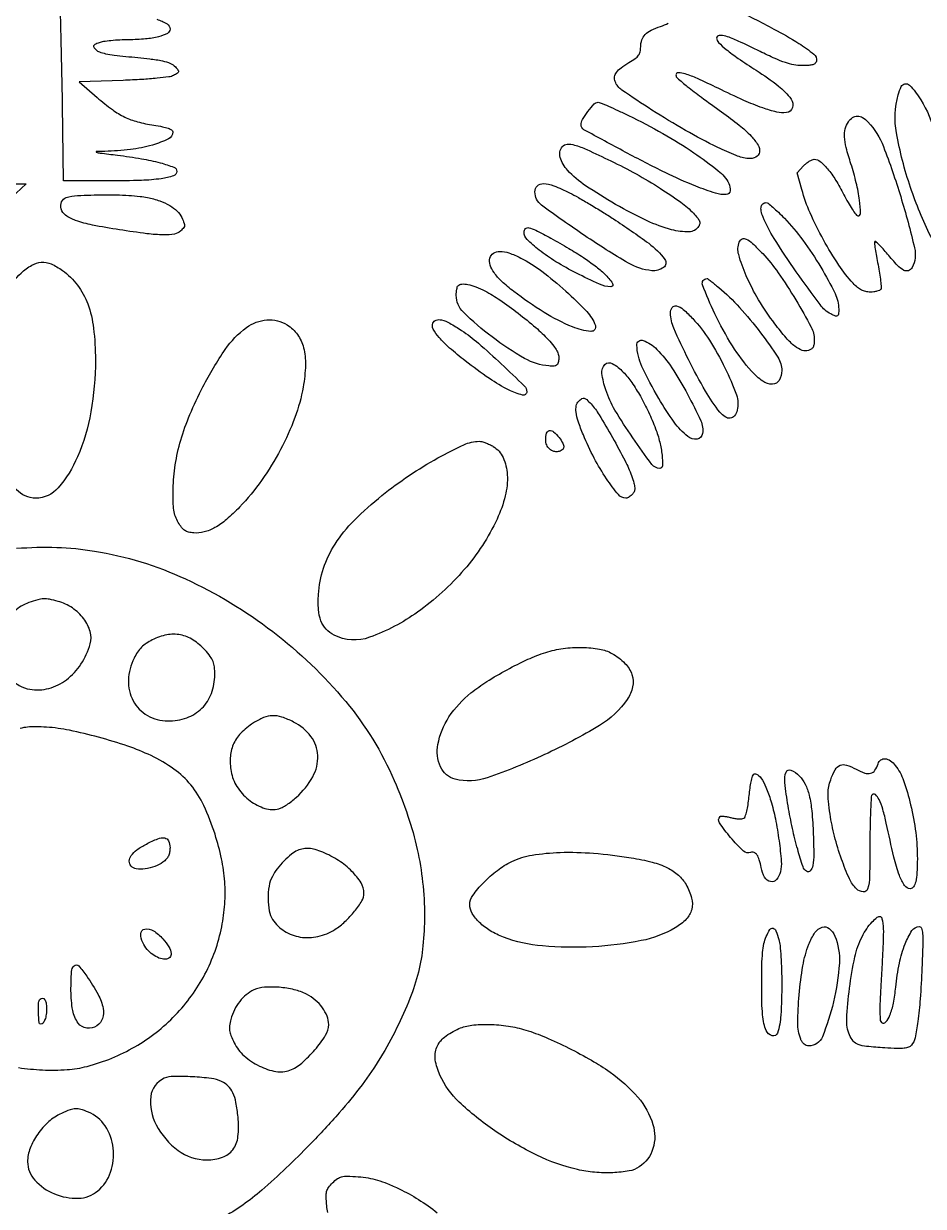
# Model space of a CAD drawing. Header units: inches. Extents: x 164 to 6104, y 4585 to 8790.
# Drawn here: x 5626.42 to 5650.21, y 5343.17 to 5374.46 of the extents above; entities that cross this region are included whole.
import ezdxf

# ---------------------------------------------------------------- set-up
doc = ezdxf.new("R2010")
doc.units = ezdxf.units.IN
doc.header["$LTSCALE"] = 50
doc.header["$MEASUREMENT"] = 0

# ---------------------------------------------------------------- blocks, each defined once
blk = doc.blocks.new('JACZ-COO-GE-001-CAR-LOGO-R00')
at = {"color": 8}
for points in [[(5446.19, 3256.51, -0.050764), (5449.97, 3254.79, -0.266417), (5451.07, 3252.88, -0.280984), (5450.11, 3251.3, -0.055312), (5446.88, 3250.07, -0.041112), (5442.06, 3249.23, -0.020712), (5435.88, 3248.93, 0.011255), (5432.55, 3248.84, 0.012058), (5429.3, 3248.59, 0.011676), (5426.52, 3248.24, 0.054172), (5424.96, 3247.84, 0.015179), (5423.36, 3247.17, 0.185651), (5422.9, 3246.71, 0.273701), (5422.97, 3246.16, 0.032333), (5423.81, 3245.21, 0.114301), (5425.03, 3244.45, 0.027794), (5427.32, 3243.8, 0.022326), (5430.5, 3243.24, 0.009903), (5434.73, 3242.78, -0.00453), (5443.59, 3241.9, -0.025251), (5448.31, 3241.14, -0.049285), (5451.19, 3240.23, -0.10767), (5453.06, 3238.89, -0.022836), (5454.01, 3237.73, -0.216903), (5454.15, 3237.13, -0.200616), (5453.78, 3236.6, -0.019329), (5452.4, 3235.79, -0.089613), (5450.67, 3235.23, -0.008968), (5446.31, 3234.72, -0.010066), (5440.7, 3234.28, -0.005513), (5433.8, 3233.96), (5417.53, 3233.38), (5424.2, 3227.67, 0.01793), (5429.87, 3223.16, 0.045109), (5434.38, 3220.42, 0.049846), (5439.03, 3218.69, 0.026374), (5445.07, 3217.44, -0.011409), (5448.32, 3216.87, -0.036902), (5450.42, 3216.29, -0.06052), (5451.68, 3215.66, -0.251317), (5452.07, 3214.93, -0.287157), (5450.47, 3212.38, -0.043388), (5444.57, 3210.12, -0.038454), (5436.45, 3208.46, -0.026444), (5427.07, 3207.78, 0.006747), (5423.9, 3207.67, 0.842855), (5423.87, 3207.46, 0.042301), (5425.28, 3207.17, 0.001073), (5431.71, 3206.37, -0.012428), (5440.54, 3205.08, -0.024147), (5447.49, 3203.54, -0.023142), (5452.53, 3201.91, -0.312466), (5453.57, 3200.4, -0.325676), (5452.36, 3198.74, -0.042431), (5447.86, 3197.7, -0.027645), (5440.5, 3197.07, -0.007731), (5428.96, 3196.88), (5411.85, 3196.88), (5411.26, 3234.13, 0.002299), (5410.96, 3248.94, 0.002907), (5410.53, 3262.63, 0.002301)], [(5659, 3260.41, -0.005784), (5673.71, 3252.89, -0.020767), (5682.83, 3247.6, -0.026494), (5688.43, 3243.6, -0.280891), (5689.36, 3241.07, -0.148359), (5688.92, 3240.25, -0.120802), (5688.06, 3239.74, -0.062857), (5686.58, 3239.47, -0.014682), (5684.04, 3239.41, -0.043391), (5681.04, 3239.69, -0.036131), (5677.94, 3240.49, -0.025158), (5674.1, 3242.01, -0.008145), (5668.57, 3244.62, 0.00634), (5660.54, 3248.45, 0.033171), (5655.97, 3250.21, 0.086514), (5653.48, 3250.52, 0.401027), (5652.57, 3249.57, 0.19896), (5653.24, 3247.95, 0.025239), (5656.1, 3245.37, 0.02113), (5660.55, 3242.05, 0.00751), (5667.17, 3237.66, -0.02279), (5675.37, 3231.86, -0.072915), (5680, 3227.04, -0.234573), (5680.5, 3223.89, -0.296576), (5678.28, 3222.06, -0.087514), (5674.72, 3222.27, -0.026938), (5669.54, 3223.81, -0.019885), (5662.6, 3226.59, -0.007508), (5653.13, 3231.02, 0.006307), (5645.49, 3234.61, 0.02996), (5640.98, 3236.34, 0.068505), (5638.43, 3236.78, 0.423952), (5637.57, 3235.95, 0.217484), (5638.1, 3234.78, 0.008667), (5641.76, 3231.72, 0.011502), (5646.93, 3227.74, 0.004214), (5654.42, 3222.33, -0.01426), (5660.9, 3217.46, -0.035299), (5665.26, 3213.44, -0.049288), (5667.83, 3210.11, -0.176946), (5668.38, 3207.53, -0.242821), (5667.03, 3205.64, -0.147418), (5664.27, 3205.12, -0.067171), (5659.71, 3206.26, -0.019018), (5653.01, 3209.21, -0.016332), (5641.11, 3215.5, -0.013079), (5628.71, 3223.01, -0.007715), (5617.65, 3230.37, -0.151768), (5615.15, 3233.54, -0.130392), (5614.96, 3235.26, -0.119142), (5615.64, 3236.91, -0.076763), (5617.32, 3238.6, -0.026928), (5620.19, 3240.5, 0.019029), (5622.57, 3242.02, 0.079923), (5623.79, 3243.19, 0.10934), (5624.38, 3244.49, 0.052536), (5624.57, 3246.32, -0.0829), (5625, 3248.87, -0.11048), (5626.22, 3250.86, -0.086897), (5628.43, 3252.46, -0.035586), (5631.89, 3253.85, 0.040291), (5634.76, 3255.04, 0.167761)], [(5394.54, 3061.39, -0.027144), (5409.34, 3061.72, -0.032308), (5423.24, 3060.38, -0.068138), (5456.74, 3050.14, -0.055233), (5488.93, 3030.7, -0.055645), (5515.84, 3004.87, -0.072068), (5533.73, 2975.76, -0.020105), (5538.76, 2962.65, -0.026728), (5542.21, 2950.36, -0.028112), (5544.2, 2938.29, -0.026745), (5544.87, 2925.88, -0.025257), (5544.31, 2914.83, -0.035562), (5542.63, 2905.11, -0.034016), (5539.51, 2895.4, -0.020557), (5534.59, 2884.38, -0.021841), (5528.62, 2873.58, -0.023141), (5521.85, 2863.56, -0.020514), (5513.47, 2853.24, -0.011787), (5502.58, 2841.48, -0.020941), (5484.89, 2824.7, -0.05237), (5470.35, 2814.49, -0.057119)], [(5395.18, 2869.91, 0.027044), (5404.1, 2869.05, 0.027004), (5413.13, 2869.16, 0.047062), (5420.51, 2870.36, 0.067579), (5438.16, 2877.6, 0.069955), (5453, 2889.21, 0.07077), (5463.93, 2904.34, 0.071832), (5470.14, 2921.84, 0.032606), (5471.26, 2930.21, 0.034967), (5471.24, 2938.45, 0.033535), (5470.05, 2946.91, 0.025844), (5467.67, 2955.92, 0.031349), (5463.53, 2966.51, 0.061931), (5458.75, 2974.14, 0.067409), (5452.54, 2979.97, 0.04417), (5444.07, 2984.94, 0.028217), (5435.5, 2988.42, 0.015776), (5424.75, 2991.72, 0.015758), (5414, 2994.29, 0.033842), (5405.57, 2995.44, 0.014221), (5401.64, 2995.59, 0.029183), (5398.56, 2995.45, 0.033428), (5395.81, 2994.97, 0.02628)], [(5509.21, 2816.41, -0.028244), (5508.83, 2818.98, -0.013666), (5508.61, 2822.39, -0.072665), (5508.81, 2824.23, -0.097818), (5509.51, 2825.68, -0.035261), (5511.02, 2827.42, -0.038138), (5512.81, 2828.95, -0.100313), (5514.33, 2829.66, -0.066076), (5516.37, 2829.86, -0.010129), (5520.44, 2829.66, -0.024682), (5524.12, 2829.21, -0.029637), (5527.52, 2828.42, -0.025817), (5531.15, 2827.13, -0.012969), (5535.6, 2825.15, -0.03004), (5542.66, 2821.26, -0.025763), (5549.59, 2816.36, -0.024543)]]:
    blk.add_lwpolyline(points, format="xyb", dxfattribs=at)
for points in [[(5725.89, 3229.63, -0.082375), (5732.1, 3217.59, -0.024126), (5737.55, 3197.42, -0.016474), (5741.25, 3177.33, -0.400104), (5738.27, 3173.07, -0.340083), (5731.5, 3176.41, -0.032913), (5724.04, 3194.45, -0.037091), (5718.87, 3214.55, -0.11117), (5719.49, 3228.63, -0.044972), (5720.62, 3231.68, -0.247564), (5721.99, 3232.69, -0.234479), (5723.65, 3232.17, -0.040993)], [(5620.07, 3221.02, -0.016609), (5632.75, 3214.38, -0.020039), (5644.17, 3207.28, -0.019523), (5653.19, 3200.63, -0.105211), (5657.04, 3195.94, -0.150335), (5657.53, 3193.2, -0.35671), (5656.14, 3191.86, -0.098642), (5652.17, 3192.32, -0.016046), (5644.85, 3194.96, -0.020316), (5633.64, 3199.93, -0.008404), (5618.89, 3207.51, -0.002295), (5603.66, 3215.76, -0.274038), (5602.57, 3217.6, -0.136561), (5603.11, 3219.53, -0.027132), (5605.14, 3222.51, -0.024249), (5607.44, 3225.25, -0.211685), (5608.87, 3225.86, -0.095897), (5609.68, 3225.7, -0.003379), (5612.66, 3224.44, -0.006158), (5616.15, 3222.87, -0.004258)], [(5708.35, 3218.61, -0.096733), (5714.06, 3209.53, -0.018606), (5720.41, 3191.07, -0.014665), (5725.53, 3172.17, -0.183722), (5724.6, 3164.94, -0.183828), (5723.26, 3163.78, -0.216462), (5721.6, 3163.9, -0.079487), (5719.26, 3165.72, -0.013997), (5715.56, 3169.89, 0.009129), (5713.9, 3171.8, 0.015324), (5712.43, 3173.34, 0.00913), (5711.19, 3174.51, 0.400813), (5710.86, 3174.5, 0.230748), (5710.72, 3174.1, 0.00424), (5711.02, 3171.81, 0.009525), (5711.45, 3169.1, 0.006106), (5712.05, 3165.97, -0.009167), (5712.64, 3162.8, -0.013073), (5713.03, 3159.97, -0.009013), (5713.25, 3157.62, -0.158756), (5713.07, 3156.89, -0.154146), (5712.62, 3156.5, -0.03763), (5711.68, 3156.17, -0.035026), (5710.49, 3155.95, -0.028748), (5709.21, 3155.88, -0.05499), (5707.52, 3156.06, -0.064284), (5706.01, 3156.61, -0.055762), (5704.52, 3157.6, -0.029408), (5702.91, 3159.13, -0.04205), (5697.58, 3165.86, -0.021023), (5691.95, 3175.17, -0.020993), (5687.06, 3185.06, -0.036652), (5683.97, 3193.66), (5682.24, 3199.9), (5684.58, 3202.39, -0.031622), (5685.59, 3203.34, -0.0327), (5686.71, 3204.15, -0.034607), (5687.77, 3204.71, -0.105649), (5688.56, 3204.88, -0.177999), (5690.71, 3204.09, -0.042619), (5693.44, 3201.34, -0.035294), (5696.43, 3197.2, -0.019917), (5699.48, 3191.8, 0.011004), (5701.01, 3188.97, 0.01531), (5702.52, 3186.51, 0.011706), (5703.87, 3184.56, 0.15675), (5704.56, 3184.05, 0.519485), (5705.59, 3184.81, 0.026308), (5705.22, 3189.74, 0.026268), (5704.03, 3196.18, 0.01937), (5702.08, 3203.17, -0.014169), (5700.34, 3209.14, -0.048431), (5699.7, 3213.14, -0.076), (5699.97, 3216.11, -0.092509), (5701.13, 3218.66, -0.089057), (5702.71, 3220.23, -0.154007), (5704.47, 3220.78, -0.137756), (5706.37, 3220.23, -0.065668)], [(5613.57, 3204.27, -0.014332), (5622.87, 3199.45, -0.014641), (5631.82, 3194.13, -0.015103), (5639.38, 3189, -0.046136), (5644.04, 3184.93, -0.018607), (5645.53, 3183.25, -0.078163), (5646.21, 3182.09, -0.132181), (5646.32, 3181.11, -0.10232), (5645.94, 3180.09, -0.252581), (5642.43, 3178.1, -0.070508), (5635.95, 3178.88, -0.045844), (5626.9, 3182.19, -0.018903), (5615.33, 3188.23, -0.018663), (5604.28, 3195.1, -0.057922), (5597.62, 3200.81, -0.112056), (5594.89, 3205.56, -0.253298), (5595.67, 3209.5, -0.205804), (5597.46, 3210.42, -0.087902), (5600.18, 3210.12, -0.036035), (5604.7, 3208.43, -0.005262)], [(5394.41, 3192.42, -0.071254), (5389.54, 3189.04, -0.051481), (5383.36, 3186.7, -0.042334), (5375.66, 3185.34, -0.024078), (5366.21, 3184.95), (5355.07, 3185.03), (5361.57, 3188.1, -0.020506), (5369.36, 3191.4, -0.025131), (5376.89, 3193.81, -0.027265), (5384.01, 3195.29, -0.036723), (5390.57, 3195.8), (5398.07, 3195.82)], [(5598.34, 3192.48, -0.01194), (5601.59, 3190.75, -0.004955), (5605.88, 3188.25, -0.004899), (5610.44, 3185.49, -0.006303), (5614.57, 3182.86, -0.013357), (5627.53, 3173.87, -0.075305), (5633.47, 3167.94, -0.419292), (5633, 3164.96, -0.179219), (5628.67, 3163.78, -0.11101), (5620.03, 3166.56, -0.015222), (5603.91, 3176.73, -0.010802), (5588.05, 3187.93, -0.237965), (5585.57, 3192.84, -0.201654), (5586.49, 3195.02, -0.203441), (5588.68, 3195.88, -0.087351), (5592.54, 3195.09, -0.022806)], [(5442.77, 3190.77, -0.032207), (5447.28, 3189.52, -0.04898), (5450.96, 3187.82, -0.058501), (5453.71, 3185.74, -0.094951), (5455.4, 3183.36, -0.008733), (5456.32, 3181.23, -0.11903), (5456.45, 3180.4, -0.158513), (5456.16, 3179.7, -0.018823), (5455, 3178.45, -0.156081), (5452.71, 3177.27, -0.045977), (5448.74, 3176.98, -0.027252), (5442.56, 3177.42, -0.006618), (5432.44, 3178.85, -0.010277), (5422.47, 3180.6, -0.037559), (5416.29, 3182.31, -0.064485), (5412.57, 3184.21, -0.182713), (5410.93, 3186.56, -0.158859), (5411.11, 3189.18, -0.220826), (5412.8, 3190.75, -0.069189), (5416.97, 3191.51, -0.007506), (5426.77, 3191.76, -0.009545), (5431.26, 3191.73, -0.008663), (5435.88, 3191.52, -0.008708), (5440.02, 3191.19, -0.027382)], [(5677.53, 3183.13, -0.034367), (5684.32, 3175.07, -0.023042), (5690.97, 3165.02, -0.020519), (5696.23, 3155.34, -0.114449), (5697.57, 3149.63, -0.021261), (5697.49, 3147.71, -0.236714), (5697.1, 3147.07, -0.244299), (5696.37, 3147.01, -0.022534), (5694.67, 3147.82, -0.11009), (5690.69, 3151.25, -0.007572), (5681.94, 3163.36, -0.010915), (5673.72, 3175.68, -0.046057), (5669.66, 3183.57, -0.042884), (5668.99, 3185.77, -0.107385), (5668.99, 3187.45, -0.176735), (5669.65, 3188.48, -0.165104), (5670.83, 3188.88, -0.169399), (5671.51, 3188.64, -0.009476), (5673.27, 3187.19, -0.013722), (5675.32, 3185.33, -0.009555)], [(5591.48, 3175.73, -0.008047), (5598.07, 3172, -0.013696), (5603.43, 3168.64, -0.016283), (5607.8, 3165.52, -0.025425), (5611.32, 3162.54, -0.059098), (5614.23, 3159.07, -0.607831), (5613.52, 3157.82, -0.098363), (5609.38, 3158.78, -0.011747), (5600.87, 3162.88, -0.019268), (5593.35, 3167.09, -0.028472), (5587.14, 3171.4, -0.028842), (5582.67, 3175.33, -0.200719), (5581.57, 3177.96, -0.197554), (5582.11, 3179.27, -0.258312), (5583.33, 3179.62, -0.063323), (5585.87, 3178.7, -0.006653)], [(5669.54, 3170.05, -0.037666), (5675.29, 3162.99, -0.017114), (5681.77, 3152.97, -0.012921), (5687.4, 3143, -0.122615), (5688.57, 3138.29, -0.033679), (5688.46, 3136.67, -0.089827), (5688.11, 3135.58, -0.115108), (5687.46, 3134.84, -0.078168), (5686.45, 3134.34, -0.166236), (5684.1, 3134.39, -0.079644), (5681.44, 3135.88, -0.047999), (5678.22, 3138.98, -0.015226), (5674.03, 3144.17, -0.026995), (5668.05, 3153.01, -0.032623), (5663.47, 3161.92, -0.033987), (5660.7, 3169.69, -0.161551), (5660.91, 3174.33, -0.197608), (5661.99, 3175.47, -0.224934), (5663.48, 3175.45, -0.075362), (5665.76, 3173.85, -0.012545)], [(5580.35, 3168.45, -0.04316), (5588.07, 3163.6, -0.021859), (5596.92, 3156.28, -0.019571), (5604.7, 3148.68, -0.100642), (5607.87, 3143.59, -0.549215), (5606.21, 3141.39, -0.078337), (5599.46, 3143.03, -0.039347), (5588.95, 3148.41, -0.026076), (5577.78, 3156.11, -0.021615), (5573.35, 3159.84, -0.052131), (5570.51, 3163.05, -0.076103), (5569.08, 3165.87, -0.141472), (5568.99, 3168.42, -0.191229), (5570.27, 3170.2, -0.142491), (5572.61, 3170.88, -0.084806), (5576.02, 3170.31, -0.034853)], [(5411.4, 3163.89, -0.074983), (5416.97, 3158.41, -0.073017), (5420.74, 3151.49, -0.059058), (5422.89, 3142.54, -0.029259), (5423.57, 3130.85, -0.042994), (5421.92, 3111.7, -0.058962), (5416.98, 3095.14, -0.075305), (5409.84, 3083.68, -0.219083), (5401.57, 3079.88, -0.21174), (5394.49, 3083.02, -0.076855), (5388.3, 3092.4, -0.060951), (5384.01, 3105.91, -0.046495), (5382.57, 3121.38, -0.03929), (5383.54, 3133.73, -0.040073), (5386.43, 3145.69, -0.043242), (5390.8, 3155.9, -0.084182), (5396.2, 3162.89, -0.052812), (5400.11, 3165.8, -0.11766), (5403.63, 3166.88, -0.118966), (5407.23, 3166.26, -0.054666)], [(5567.17, 3156.3, -0.029143), (5572.68, 3152.97, -0.013696), (5579.41, 3148.07, -0.013701), (5585.87, 3142.81, -0.028752), (5590.53, 3138.31, -0.016994), (5592.53, 3135.98, -0.046741), (5593.72, 3134.18, -0.066808), (5594.3, 3132.62, -0.084688), (5594.38, 3131.08, -0.040543), (5594.09, 3129.59, -0.176752), (5593.57, 3128.88, -0.144796), (5592.64, 3128.58, -0.02445), (5590.76, 3128.64, -0.110248), (5581.78, 3131.4, -0.033238), (5569.8, 3139.33, -0.02993), (5559.21, 3148.46, -0.202734), (5556.57, 3154.69, -0.021419), (5556.62, 3155.83, -0.025354), (5556.77, 3156.9, -0.025451), (5556.98, 3157.78, -0.124782), (5557.24, 3158.21, -0.182808), (5558.65, 3158.85, -0.063227), (5560.91, 3158.7, -0.04769), (5563.81, 3157.85, -0.025994)], [(5653.33, 3157.58, -0.033892), (5660.99, 3150.24, -0.022658), (5668.75, 3140.91, -0.018583), (5675.12, 3131.83, -0.144579), (5676.57, 3126.92, -0.130477), (5675.62, 3123.33, -0.264799), (5673.18, 3121.89, -0.160708), (5669.56, 3123.02, -0.055249), (5665.41, 3126.74, -0.042382), (5658.37, 3136.11, -0.028074), (5651.88, 3147.9, -0.023934), (5647.39, 3158.53, -0.521376), (5649.03, 3160.88, -0.162792), (5649.27, 3160.8, -0.002373), (5650.44, 3159.91, -0.006221), (5651.79, 3158.84, -0.00403)], [(5643.74, 3146.13, -0.046203), (5649.9, 3138.18, -0.028894), (5655.65, 3127.9, -0.025814), (5659.86, 3117.95, -0.149721), (5660.15, 3112.32, -0.101815), (5659.15, 3110.26, -0.202796), (5657.61, 3109.38, -0.176906), (5655.73, 3109.82, -0.077232), (5653.8, 3111.57, -0.039382), (5648.43, 3119.39, -0.015257), (5642.2, 3130.99, -0.011909), (5636.76, 3142.58, -0.102925), (5635.58, 3148.13, -0.153132), (5636.22, 3150.19, -0.311536), (5637.73, 3150.77, -0.117961), (5640.26, 3149.47, -0.027133)], [(5494.23, 3143.78, -0.099129), (5498.04, 3140.22, -0.09263), (5500.3, 3135.38, -0.071954), (5501, 3129.01, -0.03499), (5500.14, 3120.85, -0.04505), (5497.09, 3109.61, -0.032986), (5491.81, 3097.8, -0.032223), (5484.84, 3086.46, -0.036519), (5476.73, 3076.6, -0.024799), (5471.93, 3072.04, -0.049371), (5467.64, 3069.03, -0.063208), (5463.65, 3067.41, -0.086313), (5459.8, 3067.07, -0.040074), (5457.86, 3067.39, -0.086731), (5456.48, 3068.01, -0.081129), (5455.33, 3069.08, -0.031754), (5454.12, 3070.88, -0.04569), (5453.08, 3073.1, -0.049108), (5452.49, 3075.42, -0.032946), (5452.23, 3078.49, -0.008928), (5452.22, 3083.38, -0.035579), (5453, 3092.22, -0.03134), (5455.03, 3101.24, -0.028495), (5458.4, 3110.73, -0.020219), (5463.2, 3120.96, -0.030027), (5471.45, 3134.75, -0.084553), (5479.23, 3142.8, -0.140319), (5486.76, 3145.6, -0.158845)], [(5558.54, 3141.74, -0.031105), (5564.74, 3137.02, -0.010426), (5573.19, 3129.39, -0.00428), (5581.68, 3121.27, -0.203818), (5582.58, 3119.13, -0.486928), (5580.99, 3117.9, -0.054526), (5576.04, 3119.74, -0.033693), (5568.78, 3124.02, -0.015405), (5559.89, 3130.51, -0.014392), (5554.13, 3135.26, -0.035542), (5550.28, 3139.15, -0.049385), (5548.1, 3142.26, -0.223293), (5547.95, 3144.41, -0.227445), (5549.16, 3145.56, -0.14018), (5551.16, 3145.62, -0.066687), (5554.19, 3144.41, -0.018791)], [(5630.57, 3134.76, -0.047318), (5636, 3127.99, -0.021286), (5641.84, 3118.21, -0.01681), (5646.7, 3108.46, -0.14358), (5647.39, 3103.68, -0.336695), (5645.36, 3101.67, -0.20414), (5641.95, 3102.63, -0.067242), (5636.91, 3107.92, -0.024174), (5631.21, 3116.65, -0.024363), (5625.03, 3128.47, -0.099797), (5623.16, 3136.31, -0.529031), (5625.49, 3138.02, -0.11544)], [(5618.12, 3126.4, -0.037087), (5621.28, 3122.5, -0.022165), (5624.47, 3117.46, -0.020685), (5627.46, 3111.67, -0.019124), (5630.06, 3105.5, -0.029441), (5631.59, 3100.58, -0.033286), (5632.45, 3095.72, -0.032629), (5632.62, 3091.82, -0.407989), (5631.66, 3090.88, -0.235944), (5628.7, 3092.36, -0.009912), (5621.62, 3102.19, -0.017219), (5615.1, 3112.36, -0.053168), (5611.71, 3119.78, -0.047566), (5610.29, 3125.88, -0.229511), (5611.38, 3129.17, -0.342899), (5614.11, 3129.56, -0.073773)], [(5606.27, 3114.63, -0.048101), (5609.26, 3110.61, -0.007919), (5614.16, 3102.25, -0.008688), (5618.8, 3093.67, -0.035211), (5621.16, 3088.22, -0.01149), (5622.08, 3085.4, -0.055006), (5622.39, 3083.73, -0.098224), (5622.24, 3082.54, -0.093613), (5621.65, 3081.47, -0.039789), (5621.05, 3080.86, -0.038445), (5620.36, 3080.35, -0.041017), (5619.68, 3079.99, -0.100668), (5619.13, 3079.88, -0.224079), (5616.35, 3081.19, -0.024417), (5612, 3087.03, -0.027214), (5607.45, 3094.67, -0.022313), (5603.43, 3103.27, -0.014644), (5601.53, 3108.23, -0.050535), (5600.74, 3111.58, -0.085944), (5600.83, 3113.95, -0.144813), (5601.77, 3115.68, -0.052178), (5602.89, 3116.59, -0.204357), (5603.76, 3116.74, -0.133454), (5604.7, 3116.23, -0.01829)], [(5594.52, 3102.21, -0.040244), (5595.86, 3100.19, -0.143592), (5596.2, 3098.7, -0.225072), (5595.62, 3097.66, -0.107637), (5594.19, 3097.05, -0.124795), (5592.51, 3097.14, -0.111255), (5590.99, 3098.02, -0.105245), (5589.94, 3099.52, -0.101112), (5589.57, 3101.33, -0.065224), (5589.9, 3103.84, -0.291739), (5590.94, 3104.79, -0.227747), (5592.49, 3104.35, -0.045881)], [(5570.22, 3098.95, -0.150427), (5573.85, 3094.85, -0.093671), (5575.39, 3088.55, -0.073793), (5574.64, 3080.71, -0.048902), (5571.62, 3072.17, -0.068879), (5559.54, 3053.55, -0.059897), (5542.33, 3037.88, -0.067057), (5524.65, 3028.57, -0.210048), (5511.54, 3029.4, -0.087211), (5508.6, 3031.63, -0.095373), (5506.72, 3034.67, -0.074381), (5505.8, 3038.82, -0.0331), (5505.79, 3044.42, -0.064217), (5507.66, 3054.02, -0.06262), (5511.91, 3062.92, -0.052803), (5518.94, 3071.68, -0.028786), (5529.21, 3080.9, -0.020981), (5539.2, 3088.21, -0.020559), (5549.83, 3094.71, -0.019124), (5559.44, 3099.59, -0.105714), (5565.07, 3100.85, -0.067069), (5566.05, 3100.73, -0.023896), (5567.41, 3100.3, -0.023208), (5568.87, 3099.69, -0.025332)], [(5399.07, 3041.38, 0.095634), (5393.73, 3038.24, 0.079697), (5389.53, 3033.16, 0.080265), (5387.16, 3027.06, 0.099453), (5387.08, 3020.98, 0.10019), (5388.56, 3017.33, 0.058008), (5391.62, 3013.69, 0.057408), (5395.5, 3010.81, 0.089589), (5399.4, 3009.41, 0.108289), (5406.36, 3009.74, 0.095441), (5412.91, 3012.94, 0.087649), (5418.22, 3018.64, 0.074406), (5421.64, 3026.14, 0.141125), (5421.64, 3030.67, 0.09158), (5419.28, 3035.39, 0.082123), (5415.07, 3039.39, 0.081515), (5409.79, 3041.83, 0.018973), (5406.65, 3042.58, 0.059503), (5404.48, 3042.75, 0.057489), (5402.31, 3042.4, 0.016865)], [(5444.53, 3027.63, 0.032548), (5442.32, 3026.32, 0.047084), (5440.57, 3024.88, 0.047084), (5439.12, 3023.13, 0.032548), (5437.82, 3020.92, 0.108228), (5435.73, 3012.77, 0.132736), (5437.5, 3005.14, 0.140994), (5442.74, 2999.75, 0.128383), (5450.25, 2997.73, 0.087554), (5457.23, 2998.9, 0.109657), (5462.79, 3002.39, 0.110054), (5466.33, 3007.88, 0.088702), (5467.57, 3014.81, 0.024822), (5467.43, 3017.71, 0.069948), (5466.95, 3019.69, 0.067342), (5465.93, 3021.49, 0.021789), (5463.97, 3023.86, 0.066242), (5459.6, 3027.57, 0.095239), (5454.9, 3029.45, 0.096214), (5449.87, 3029.45, 0.068877)], [(5613.98, 3022.61, -0.065826), (5618.75, 3018.97, -0.117011), (5621.35, 3014.8, -0.133241), (5621.6, 3010.29, -0.098963), (5619.63, 3005.68, -0.107177), (5609.43, 2996.08, -0.026885), (5589.13, 2985.3, -0.025131), (5568.04, 2976.78, -0.145947), (5556.19, 2976.26, -0.231701), (5550.79, 2980.82, -0.149849), (5549.82, 2989.1, -0.10191), (5553.91, 2999.2, -0.076547), (5562.01, 3008.08, -0.028769), (5567.85, 3012.25, -0.016649), (5575.3, 3016.62, -0.016664), (5582.99, 3020.46, -0.029932), (5589.57, 3023.01, -0.044666), (5595.99, 3024.45, -0.036982), (5602.98, 3024.85, -0.038445), (5609.41, 3024.25, -0.087603)], [(5481.79, 2997, 0.057194), (5477.18, 2993.22, 0.091379), (5474.37, 2989, 0.093072), (5473.27, 2984.11, 0.061314), (5473.78, 2978.35, 0.100699), (5476.15, 2972.92, 0.078935), (5480.63, 2968.28, 0.083446), (5486.06, 2965.47, 0.140164), (5491.15, 2965.31, 0.064459), (5492.37, 2965.79, 0.019307), (5494.08, 2966.82, 0.019008), (5495.94, 2968.14, 0.019524), (5497.67, 2969.59, 0.08215), (5503.68, 2977.14, 0.137163), (5505.56, 2984.98, 0.154543), (5503.04, 2992.01, 0.113337), (5496.64, 2997.34, 0.036759), (5492.32, 2999.15, 0.08654), (5488.87, 2999.67, 0.091963), (5485.59, 2998.98, 0.045448)], [(5718.43, 2981.32, -0.082767), (5721.45, 2975.82, -0.026215), (5724.09, 2966.79, -0.026098), (5725.94, 2956.56, -0.031995), (5726.55, 2946.88, -0.012891), (5726.41, 2941.74, -0.044335), (5725.94, 2938.45, -0.081925), (5725.15, 2936.53, -0.259101), (5723.98, 2935.88, -0.251017), (5721.85, 2937.02, -0.058773), (5719.96, 2940.74, -0.029839), (5717.92, 2947.53, -0.005831), (5715.11, 2959.99, 0.01747), (5713.82, 2965.16, 0.044861), (5712.44, 2968.75, 0.08948), (5711.09, 2970.56, 0.405655), (5709.9, 2970.54, 0.183535), (5709.57, 2969.79, 0.002828), (5709.31, 2965, 0.007135), (5709.13, 2959.37, 0.00461), (5709.07, 2952.85, -0.005395), (5708.94, 2940.44, -0.065275), (5708.22, 2935.73, -0.366178), (5706.61, 2934.67, -0.161026), (5704.13, 2935.82, -0.098976), (5701.53, 2939.47, -0.020613), (5698.6, 2946.79, -0.022034), (5696.02, 2955.26, -0.026965), (5694.4, 2963.37, -0.008422), (5693.79, 2968.13, -0.031715), (5693.65, 2971.14, -0.045598), (5693.91, 2973.54, -0.035169), (5694.61, 2976.07, -0.041655), (5696.27, 2979.76, -0.170125), (5698.08, 2981.37, -0.178035), (5700.44, 2981.46, -0.046446), (5703.98, 2979.93, 0.040866), (5707.15, 2978.52, 0.146747), (5709.34, 2978.42, 0.184526), (5710.92, 2979.53, 0.071961), (5712.1, 2981.97, -0.161417), (5713.11, 2983.36, -0.18318), (5714.7, 2983.79, -0.130259), (5716.61, 2983.07, -0.071318)], [(5683.03, 2977.51, -0.083651), (5685.21, 2974.44, -0.054297), (5686.68, 2970.33, -0.036246), (5687.63, 2964.53, -0.011894), (5688.2, 2955.88, -0.010053), (5688.36, 2948.59, -0.045697), (5687.98, 2944.37, -0.135641), (5687.08, 2942.49, -0.366255), (5685.72, 2942.29, -0.177553), (5684.41, 2943.95, -0.009783), (5682.45, 2950.4, -0.014739), (5680.52, 2958.1, -0.012068), (5678.9, 2966.42, -0.014134), (5677.7, 2975, -0.117594), (5678.17, 2978.87, -0.431412), (5679.95, 2979.62, -0.092832)], [(5672.52, 2968.31, -0.025712), (5674.21, 2961.63, -0.015338), (5675.57, 2953.54, -0.012932), (5676.4, 2945.95, -0.082582), (5676.09, 2942.1, -0.114598), (5674.61, 2939.21, -0.277261), (5672.42, 2938.47, -0.214727), (5670.27, 2940.07, -0.083469), (5668.98, 2943.64, 0.027145), (5668.3, 2946.53, 0.079571), (5667.42, 2948.38, 0.145013), (5666.35, 2949.24, 0.191477), (5665.11, 2949.25, -0.287805), (5662.47, 2949.77, -0.027214), (5657.73, 2954.75, -0.027108), (5653.6, 2960.14, -0.360627), (5653.82, 2962.46, -0.199685), (5654.23, 2962.63, -0.023415), (5655.24, 2962.58, -0.025152), (5656.48, 2962.39, -0.018051), (5657.85, 2962.07, 0.027527), (5659.27, 2961.76, 0.030386), (5660.67, 2961.62, 0.031847), (5661.87, 2961.65, 0.116534), (5662.58, 2961.89, 0.175457), (5663.11, 2962.55, 0.019709), (5663.66, 2964.44, 0.021921), (5664.15, 2966.83, 0.015827), (5664.48, 2969.52, -0.010002), (5664.79, 2972.25, -0.01234), (5665.19, 2974.78, -0.010771), (5665.62, 2976.87, -0.083836), (5666, 2977.79, -0.391684), (5667.28, 2978.14, -0.122281), (5668.9, 2976.7, -0.053712), (5670.74, 2973.28, -0.021935)], [(5451.07, 2950.99, -0.042451), (5450.93, 2949.29, -0.070769), (5450.49, 2947.92, -0.072528), (5449.69, 2946.76, -0.046924), (5448.48, 2945.66, -0.073496), (5445.5, 2944.05, -0.056346), (5441.89, 2943.19, -0.060385), (5438.6, 2943.18, -0.192203), (5436.71, 2944.21, -0.182109), (5436.07, 2946.05, -0.145663), (5436.73, 2948.06, -0.086493), (5438.83, 2950.18, -0.034), (5442.35, 2952.35, -0.026413), (5446.57, 2954.29, -0.134021), (5449.12, 2954.57, -0.255856), (5450.55, 2953.47, -0.103786)], [(5498.07, 2949.94, 0.074916), (5495.83, 2948.6, 0.028138), (5493.14, 2946.13, 0.028161), (5490.6, 2943.21, 0.04336), (5488.79, 2940.4, 0.0795), (5487.57, 2936.8, 0.044064), (5487.2, 2932.17, 0.044328), (5487.63, 2927.66, 0.099133), (5488.91, 2924.48, 0.108348), (5493.25, 2920.23, 0.100604), (5499.1, 2918.04, 0.095206), (5505.61, 2918.25, 0.086081), (5511.83, 2920.83, 0.046858), (5515.57, 2923.73, 0.03508), (5519.12, 2927.55, 0.03454), (5521.81, 2931.4, 0.135815), (5522.57, 2934.16, 0.138461), (5521.48, 2938.02, 0.059212), (5518.12, 2942.27, 0.051999), (5513.21, 2946.25, 0.045515), (5507.35, 2949.33, 0.025704), (5504.55, 2950.33, 0.056663), (5502.32, 2950.73, 0.065835), (5500.27, 2950.6, 0.047366)], [(5621.07, 2947.27, -0.022854), (5628.8, 2945.66, -0.050908), (5634.44, 2943.58, -0.067282), (5638.48, 2940.88, -0.084739), (5641.3, 2937.38, -0.061222), (5643.34, 2932.38, -0.128702), (5643.38, 2928.22, -0.132482), (5641.38, 2924.65, -0.066731), (5637.28, 2921.45, -0.084007), (5624.78, 2916.71, -0.035104), (5606.83, 2914.46, -0.03515), (5588.36, 2914.75, -0.068099), (5573.98, 2918, -0.046343), (5569.14, 2920.34, -0.056156), (5565.14, 2923.42, -0.065233), (5562.46, 2926.78, -0.136484), (5561.57, 2929.98, -0.157912), (5562.68, 2933.39, -0.036262), (5566.63, 2938.09, -0.037139), (5571.75, 2942.63, -0.050443), (5577.02, 2945.86, -0.071772), (5584.56, 2948.25, -0.032704), (5594.88, 2949.25, -0.028309), (5607.21, 2948.95, -0.019624)], [(5714.02, 2919.79, -0.007508), (5713.95, 2916.85, -0.001809), (5713.74, 2911.97, -0.001856), (5713.46, 2906.38, -0.001841), (5713.13, 2900.77, 0.004689), (5712.8, 2894.43, 0.015172), (5712.75, 2890.21, 0.015152), (5712.89, 2887.31, 0.239063), (5713.39, 2886.49, 0.370148), (5714.93, 2886.73, 0.082117), (5716.43, 2889.22, 0.047433), (5717.72, 2893.62, 0.021482), (5718.59, 2899.57, -0.024897), (5719.94, 2908.36, -0.04192), (5722.05, 2915.51, -0.052246), (5724.58, 2920.43, -0.253149), (5727.25, 2921.88, -0.315757), (5728.12, 2921.27, -0.070843), (5728.51, 2919.39, -0.024278), (5728.57, 2915.6, -0.002477), (5728.23, 2906.63, -0.006654), (5727.6, 2895.21, -0.016408), (5726.74, 2886.85, -0.018888), (5725.7, 2880.88, -0.121197), (5724.37, 2878.14, -0.13245), (5723.32, 2877.4, -0.063257), (5721.68, 2877.02, -0.033864), (5719.09, 2876.94, -0.007212), (5714.59, 2877.17, -0.008132), (5707.81, 2877.73, -0.063229), (5704.73, 2878.43, -0.129708), (5702.92, 2879.69, -0.078017), (5701.54, 2881.94, -0.111766), (5700.54, 2887.78, -0.018716), (5701.57, 2899.18, -0.021102), (5703.54, 2910.69, -0.064113), (5706.18, 2918.17, -0.031691), (5707.9, 2921.1, -0.037884), (5709.89, 2923.6, -0.039443), (5711.78, 2925.35, -0.253685), (5713.01, 2925.56, -0.246984), (5713.42, 2925.13, -0.025693), (5713.74, 2923.72, -0.02719), (5713.96, 2921.89, -0.01836)], [(5448.47, 2917.34, -0.038674), (5450.68, 2914.39, -0.114421), (5451.52, 2912.01, -0.241973), (5450.95, 2910.51, -0.184907), (5449.29, 2909.88, -0.092815), (5447.01, 2910.31, -0.066246), (5444.72, 2911.56, -0.060652), (5442.65, 2913.51, -0.054163), (5441.02, 2915.97, -0.129084), (5440.28, 2919.28, -0.351447), (5441.75, 2920.99, -0.189572), (5444.94, 2920.36, -0.07101)], [(5675.53, 2917.09, -0.044057), (5675.93, 2914.92, -0.007814), (5676.26, 2910.8, -0.008402), (5676.48, 2905.94, -0.007481), (5676.56, 2900.88, -0.014307), (5676.23, 2889.26, -0.06542), (5674.97, 2882.63, -0.405508), (5673.04, 2881.63, -0.220377), (5670.85, 2883.56, -0.051626), (5670.02, 2886.12, -0.027846), (5669.52, 2889.4, -0.018504), (5669.24, 2893.97, -0.005689), (5669.17, 2900.88, -0.005689), (5669.24, 2907.78, -0.018504), (5669.52, 2912.35, -0.027846), (5670.02, 2915.64, -0.051626), (5670.85, 2918.2, -0.037117), (5672.23, 2920.8, -0.320443), (5673.37, 2921.26, -0.245713), (5674.44, 2920.33, -0.025924)], [(5696.12, 2918.41, -0.115421), (5697.8, 2908.4, -0.04214), (5695.66, 2894.1, -0.039388), (5691.53, 2881.23, -0.304139), (5686.53, 2877.88, -0.098054), (5685.63, 2878.06, -0.079865), (5684.8, 2878.57, -0.070798), (5684.08, 2879.38, -0.053803), (5683.55, 2880.44, -0.092638), (5682.48, 2886.33, -0.019951), (5682.96, 2896.71, -0.021774), (5684.36, 2907.45, -0.048587), (5686.56, 2915.38, -0.058466), (5688.82, 2919.69, -0.167234), (5691.5, 2921.68, -0.254317), (5694.06, 2921.18, -0.122105)], [(5420.38, 2903.63, -0.024401), (5424.57, 2896.81, -0.075399), (5426.43, 2891.74, -0.132024), (5426.21, 2888.02, -0.168329), (5424.12, 2885.32, -0.175553), (5420.38, 2884.43, -0.20797), (5417.26, 2886.24, -0.115325), (5415.21, 2891.01, -0.04409), (5414.57, 2898.26, -0.013183), (5414.75, 2905.28, -0.195611), (5415.78, 2907.47, -0.417648), (5417.42, 2907.39, -0.033437)], [(5481.99, 2898.52, 0.065222), (5479.2, 2896.78, 0.055075), (5476.77, 2894.29, 0.05233), (5474.83, 2891.19, 0.047635), (5473.51, 2887.66, 0.030173), (5473.03, 2885.34, 0.071624), (5473.03, 2883.58, 0.06153), (5473.54, 2881.73, 0.01781), (5474.76, 2879.04, 0.095729), (5478.4, 2874.26, 0.067496), (5484.01, 2870.47, 0.070393), (5490.13, 2868.46, 0.13556), (5495.22, 2868.93, 0.088238), (5499.66, 2871.57, 0.038074), (5504.51, 2876.47, 0.036854), (5508.44, 2881.83, 0.140757), (5509.57, 2885.78, 0.094966), (5508.97, 2888.84, 0.062788), (5507.23, 2891.99, 0.058538), (5504.6, 2894.82, 0.058611), (5501.39, 2896.97, 0.060295), (5496.87, 2898.63, 0.037817), (5491.29, 2899.5, 0.038179), (5485.89, 2899.52, 0.088898)], [(5405.57, 2891.9, -0.030928), (5405.42, 2889.52, -0.053264), (5404.97, 2887.59, -0.073151), (5404.29, 2886.3, -0.240001), (5403.46, 2885.88, -0.389218), (5402.8, 2886.49, -0.014714), (5402.59, 2890.16, -0.017657), (5402.62, 2893.84, -0.187661), (5403.21, 2895.18, -0.216799), (5404.06, 2895.5, -0.223329), (5404.84, 2895.07, -0.109286), (5405.39, 2893.78, -0.047011)], [(5582.21, 2883.76, -0.026619), (5589.43, 2881.1, -0.014329), (5598.04, 2877.11, -0.014302), (5606.49, 2872.58, -0.024186), (5613.26, 2868.26, -0.059481), (5623.54, 2858.94, -0.104779), (5629.09, 2848.96, -0.149863), (5629.1, 2840.02, -0.1753), (5624.02, 2833.26, -0.102532), (5620.3, 2831.79, -0.032148), (5614.31, 2831.14, -0.031564), (5607.57, 2831.28, -0.036785), (5601.25, 2832.28, -0.055216), (5586.34, 2837.57, -0.037721), (5570.78, 2846.61, -0.038251), (5557.64, 2857.21, -0.097768), (5550.55, 2867.11, -0.068265), (5548.86, 2872.78, -0.136218), (5549.4, 2877.39, -0.132023), (5552.27, 2881.16, -0.062305), (5557.57, 2884.28, -0.075307), (5562.27, 2885.53, -0.032331), (5568.77, 2885.81, -0.031329), (5575.79, 2885.22, -0.038267)], [(5448.93, 2865.95, 0.271102), (5443.98, 2859.23, 0.147196), (5445.96, 2848.82, 0.114274), (5454.07, 2839.34, 0.160276), (5464.58, 2835.88, 0.081734), (5470.42, 2836.84, 0.153911), (5474.24, 2839.63, 0.131721), (5476.13, 2844.47, 0.05304), (5476.15, 2851.63, 0.020771), (5475.37, 2857.06, 0.062097), (5474.23, 2860.63, 0.088933), (5472.53, 2863.05, 0.083474), (5470.06, 2864.8, 0.08254), (5466.31, 2865.9, 0.016551), (5459.34, 2866.51, 0.015589), (5452.36, 2866.67, 0.100058)], [(5411.03, 2853, 0.076265), (5406.37, 2849.96, 0.057671), (5402.31, 2845.38, 0.05907), (5399.51, 2840.14, 0.093992), (5398.57, 2835.16, 0.187599), (5401.21, 2828.41, 0.108781), (5408.44, 2823.35, 0.105706), (5417.3, 2821.7, 0.169728), (5424.42, 2824.41, 0.134769), (5429.19, 2831.32, 0.113882), (5430.15, 2840.18, 0.11719), (5427.15, 2848.37, 0.148643), (5420.97, 2853.48, 0.024612), (5418.15, 2854.5, 0.08676), (5416.24, 2854.74, 0.077423), (5414.25, 2854.33, 0.01712)]]:
    blk.add_lwpolyline(points, format="xyb", close=True, dxfattribs=at)

msp = doc.modelspace()

# ---------------------------------------------------------------- block references
at = {"xscale": 0.07174195398747743, "yscale": 0.07174195398747743, "zscale": 0.07174195398747743}
msp.add_blockref('JACZ-COO-GE-001-CAR-LOGO-R00', (5239.21848, 5140.95246), dxfattribs=at)

doc.saveas('drawing.dxf')
